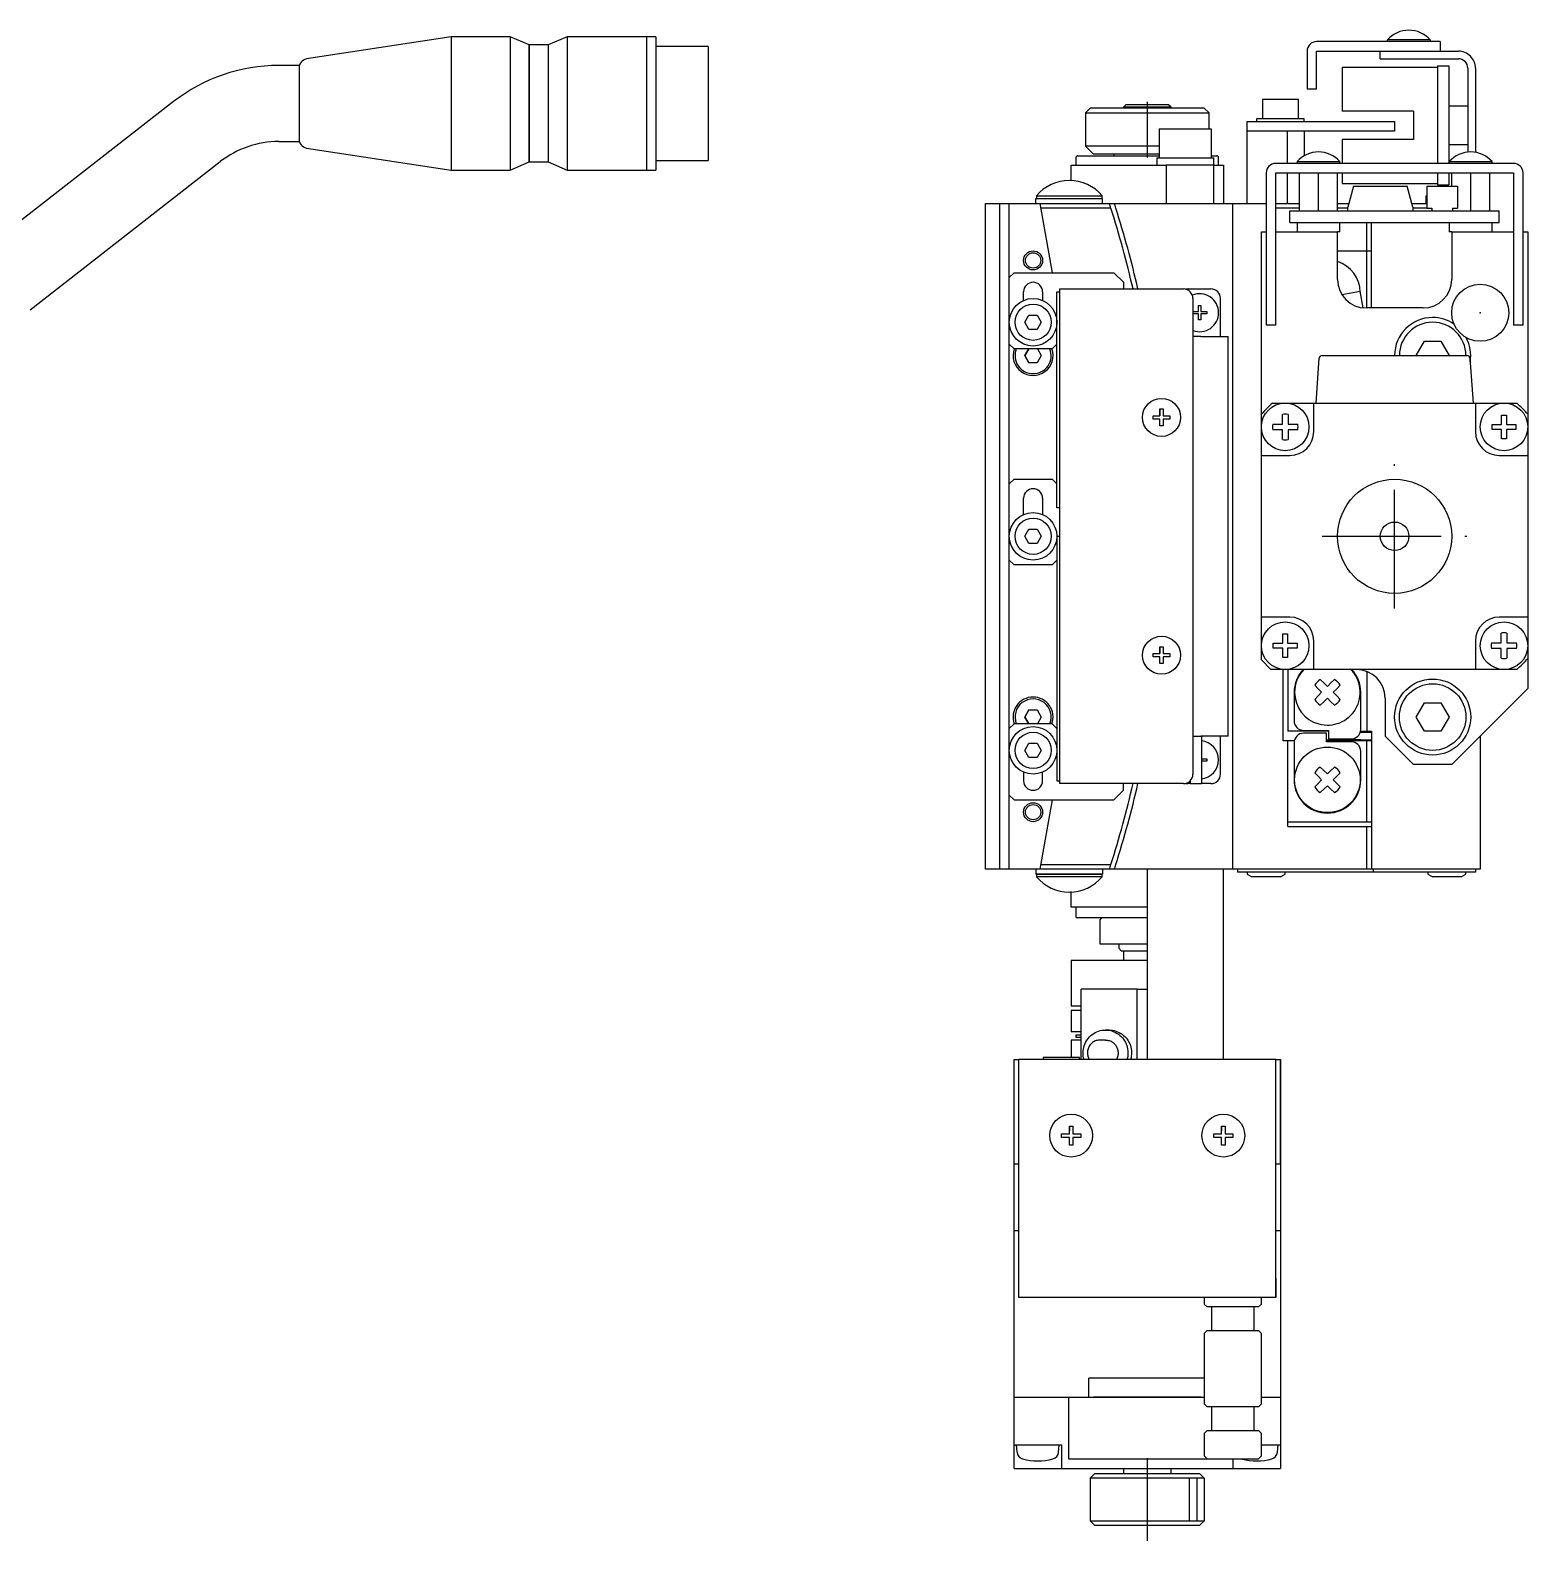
# Model space of a CAD drawing. Extents: x -4 to 428, y 25 to 494.
# Drawn here: x 270.5 to 427.9, y 224 to 382.7 of the extents above; entities that cross this region are included whole.
import ezdxf

# ---------------------------------------------------------------- set-up
doc = ezdxf.new("R2010")
doc.units = 0
doc.header["$LTSCALE"] = 10
doc.linetypes.add('CENTER', pattern=[2, 1.25, -0.25, 0.25, -0.25])
doc.layers.get('0').update_dxf_attribs({"linetype": 'CONTINUOUS'})
doc.layers.add('10', color=7, linetype='CONTINUOUS')

msp = doc.modelspace()

# ---------------------------------------------------------------- linework, layer by layer
at = {"color": 7, "linetype": 'CONTINUOUS'}
for p, q in [((314.78095, 382.04697), (299.546968, 379.731296)), ((314.78095, 382.04697), (314.78095, 375.046972)), ((320.97395, 382.04697), (314.78095, 382.04697)), ((320.97395, 382.04697), (320.97395, 375.046972)), ((322.97395, 381.196972), (320.97395, 382.04697)), ((322.97395, 381.196972), (322.97395, 375.046972)), ((322.97395, 375.046972), (322.97395, 381.196972)), ((324.97395, 381.196972), (322.97395, 381.196972)), ((326.97395, 382.04697), (324.97395, 381.196972)), ((324.97395, 381.196972), (324.97395, 375.046972)), ((326.97395, 382.04697), (326.97395, 375.046972)), ((335.28095, 382.04697), (326.97395, 382.04697)), ((335.28095, 382.04697), (335.28095, 375.046972)), ((335.28095, 382.04697), (335.28095, 375.046972)), ((336.280952, 382.04697), (335.28095, 382.04697)), ((336.280952, 382.04697), (336.280952, 375.046972)), ((418.73116, 381.548868), (405.73116, 381.548868)), ((415.43116, 381.733182), (413.18116, 381.733182)), ((413.18116, 381.548868), (413.18116, 381.733182)), ((414.417258, 382.572342), (414.419642, 382.567456)), ((417.68116, 381.733182), (415.43116, 381.733182)), ((416.44268, 382.567456), (416.445062, 382.572342)), ((416.44268, 382.567456), (416.445062, 382.572342)), ((417.68116, 381.733182), (417.68116, 381.548868)), ((418.73116, 381.548868), (418.73116, 380.548868)), ((341.780952, 381.04697), (336.280952, 381.04697)), ((341.780952, 381.04697), (341.780952, 375.046972)), ((404.73116, 380.548868), (404.73116, 376.548868)), ((405.73116, 376.548868), (405.73116, 380.548868)), ((405.73116, 380.548868), (420.63116, 380.548868)), ((412.43116, 379.748868), (412.43116, 380.548868)), ((412.43116, 379.748868), (420.63116, 379.748868)), ((298.78095, 379.046972), (296.643362, 379.046972)), ((298.78095, 379.046972), (298.78095, 371.046972)), ((408.43116, 378.848868), (408.43116, 374.248868)), ((408.43116, 378.848868), (418.43116, 378.848868)), ((418.43116, 378.998868), (418.43116, 368.748868)), ((418.43116, 378.998868), (419.63116, 378.998868)), ((419.63116, 378.998868), (419.63116, 368.748868)), ((421.63116, 378.748868), (421.63116, 369.928398)), ((422.43116, 378.748868), (422.43116, 369.901426)), ((405.73116, 376.548868), (404.73116, 376.548868)), ((285.574474, 375.241326), (265.59752, 359.663116)), ((314.78095, 375.046972), (314.78095, 368.046972)), ((320.97395, 375.046972), (320.97395, 368.046972)), ((322.97395, 375.046972), (322.97395, 368.896972)), ((322.97395, 368.896972), (322.97395, 375.046972)), ((324.97395, 375.046972), (324.97395, 368.896972)), ((326.97395, 375.046972), (326.97395, 368.046972)), ((335.28095, 375.046972), (335.28095, 368.046972)), ((335.28095, 375.046972), (335.28095, 368.046972)), ((336.280952, 375.046972), (336.280952, 368.046972)), ((341.780952, 375.046972), (341.780952, 369.046974)), ((385.68116, 374.898868), (385.43116, 374.648868)), ((385.73116, 374.948868), (385.68116, 374.898868)), ((385.73116, 374.948868), (390.13116, 374.948868)), ((390.18116, 374.898868), (390.13116, 374.948868)), ((390.43116, 374.648868), (390.18116, 374.898868)), ((401.93116, 375.448868), (400.03116, 375.448868)), ((400.03116, 375.448868), (400.03116, 373.448868)), ((403.83116, 375.448868), (401.93116, 375.448868)), ((403.83116, 373.448868), (403.83116, 375.448868)), ((421.63116, 374.748868), (419.63116, 374.748868)), ((381.93116, 374.548868), (381.43116, 374.048868)), ((381.43116, 374.048868), (394.43116, 374.048868)), ((381.43116, 374.048868), (381.43116, 370.548868)), ((393.93116, 374.548868), (381.93116, 374.548868)), ((390.43116, 374.648868), (385.43116, 374.648868)), ((385.43116, 374.648868), (385.43116, 374.548887)), ((390.43116, 374.548887), (390.43116, 374.648868)), ((394.43116, 374.048868), (393.93116, 374.548868)), ((394.43116, 372.348868), (394.43116, 374.048868)), ((401.93116, 373.448868), (399.43116, 373.448868)), ((399.43116, 373.448868), (399.43116, 373.148868)), ((404.43116, 373.448868), (401.93116, 373.448868)), ((404.43116, 373.148868), (404.43116, 373.448868)), ((415.93116, 374.248868), (408.43116, 374.248868)), ((415.93116, 374.248868), (415.93116, 371.248868)), ((394.68116, 372.348868), (389.18116, 372.348868)), ((389.18116, 372.348868), (389.18116, 369.348868)), ((394.68116, 369.348868), (394.68116, 372.348868)), ((398.43116, 364.548868), (398.43116, 373.148868)), ((398.43116, 373.148868), (413.93116, 373.148868)), ((413.93116, 372.148868), (398.43116, 372.148868)), ((402.66789, 368.748868), (402.66789, 372.148868)), ((404.43116, 372.148868), (404.43116, 369.546944)), ((413.93116, 373.148868), (413.93116, 372.148868)), ((296.643362, 371.046972), (298.78095, 371.046972)), ((299.546968, 370.362646), (314.78095, 368.046972)), ((387.663335, 370.548868), (381.43116, 370.548868)), ((381.43116, 370.548868), (382.23116, 369.748868)), ((387.93116, 370.548868), (387.663335, 370.548868)), ((389.18116, 370.548868), (387.93116, 370.548868)), ((408.43116, 371.248868), (408.43116, 368.748868)), ((415.93116, 371.248868), (408.43116, 371.248868)), ((419.63116, 370.748868), (421.63116, 370.748868)), ((270.517026, 353.354514), (290.49398, 368.932724)), ((320.97395, 368.046972), (322.97395, 368.896972)), ((322.97395, 368.896972), (324.97395, 368.896972)), ((324.97395, 368.896972), (326.97395, 368.046972)), ((336.280952, 369.046974), (341.780952, 369.046974)), ((379.93116, 366.944894), (379.93116, 368.548868)), ((379.93116, 368.548868), (389.93116, 368.548868)), ((380.43116, 369.348868), (380.43116, 368.548868)), ((380.63116, 369.548868), (389.18116, 369.548868)), ((382.23116, 369.748868), (387.93116, 369.748868)), ((384.43116, 369.748868), (384.43116, 369.548868)), ((387.93116, 369.748868), (389.18116, 369.748868)), ((388.93116, 369.348868), (394.93116, 369.348868)), ((388.93116, 369.348868), (388.93116, 368.548868)), ((389.93116, 368.548868), (389.93116, 364.548868)), ((394.93116, 368.548868), (389.93116, 368.548868)), ((394.68116, 369.548868), (395.23116, 369.548868)), ((394.93116, 368.548868), (394.93116, 369.348868)), ((394.93116, 364.548868), (394.93116, 368.548868)), ((394.93116, 368.548868), (395.93116, 368.548868)), ((395.43116, 368.548868), (395.43116, 369.348868)), ((395.93116, 368.548868), (395.93116, 364.548868)), ((426.43116, 368.748868), (401.43116, 368.748868)), ((403.68116, 368.933181), (408.18116, 368.933181)), ((403.68116, 368.933181), (403.68116, 368.748868)), ((404.919642, 369.767454), (404.917258, 369.772341)), ((406.945063, 369.772341), (406.942679, 369.767454)), ((408.18116, 368.748868), (408.18116, 368.933181)), ((419.68116, 368.933181), (424.18116, 368.933181)), ((419.68116, 368.933181), (419.68116, 368.748868)), ((424.18116, 368.748868), (424.18116, 368.933181)), ((314.78095, 368.046972), (320.97395, 368.046972)), ((326.97395, 368.046972), (335.28095, 368.046972)), ((335.28095, 368.046972), (336.280952, 368.046972)), ((400.43116, 367.748868), (400.43116, 351.748868)), ((401.43116, 367.748868), (426.43116, 367.748868)), ((401.43116, 351.748868), (401.43116, 367.748868)), ((402.66789, 364.548868), (402.66789, 367.748868)), ((403.93116, 363.748868), (403.93116, 367.748868)), ((405.93116, 363.748868), (405.93116, 367.748868)), ((407.93116, 363.748868), (407.93116, 367.748868)), ((408.43116, 367.748868), (408.43116, 366.648868)), ((418.43116, 367.748868), (418.43116, 366.498868)), ((419.63116, 367.748868), (419.63116, 366.498868)), ((419.93116, 366.348868), (419.93116, 367.748868)), ((421.93116, 363.748868), (421.93116, 367.748868)), ((423.93116, 363.748868), (423.93116, 367.748868)), ((426.43116, 367.748868), (426.43116, 351.748868)), ((427.43116, 351.748868), (427.43116, 367.748868)), ((376.291703, 365.348867), (383.191703, 365.348867)), ((376.291703, 365.348867), (376.291703, 365.048867)), ((383.191703, 365.048867), (383.191703, 365.348867)), ((408.43116, 366.648868), (418.43116, 366.648868)), ((409.620648, 366.348868), (409.03116, 364.148868)), ((409.620648, 366.348868), (415.241672, 366.348868)), ((415.83116, 364.148868), (415.241672, 366.348868)), ((417.23116, 365.348868), (417.23116, 364.548868)), ((417.23116, 365.348868), (417.33116, 365.348868)), ((417.33116, 366.348868), (417.33116, 364.048868)), ((417.33116, 366.348868), (420.53116, 366.348868)), ((418.43116, 366.498868), (419.63116, 366.498868)), ((420.53116, 366.348868), (420.53116, 364.048868)), ((370.93116, 294.548868), (370.93116, 364.548868)), ((370.93116, 364.548868), (396.93116, 364.548868)), ((372.43116, 294.548868), (372.43116, 364.548868)), ((373.43116, 294.548868), (373.43116, 364.548868)), ((376.23316, 365.048867), (376.241703, 365.048867)), ((376.23316, 365.048867), (376.241703, 365.048867)), ((376.23316, 364.548867), (376.23316, 365.048867)), ((376.241703, 365.048867), (383.241703, 365.048867)), ((376.241703, 365.048867), (376.291703, 365.048867)), ((377.955077, 357.248868), (376.66789, 364.548868)), ((384.109913, 364.048868), (376.756054, 364.048868)), ((383.191703, 365.048867), (383.241703, 365.048867)), ((383.241703, 364.548867), (383.241703, 365.048867)), ((396.93116, 294.548868), (396.93116, 364.548868)), ((396.93116, 364.548868), (400.43116, 364.548868)), ((401.43116, 364.548868), (402.66789, 364.548868)), ((403.93116, 364.048868), (401.43116, 364.048868)), ((402.756054, 364.548868), (402.66789, 364.548868)), ((402.756054, 364.548868), (403.93116, 364.548868)), ((402.93116, 363.748868), (424.93116, 363.748868)), ((402.93116, 362.548868), (402.93116, 363.748868)), ((407.93116, 364.548868), (409.13834, 364.548868)), ((409.03116, 364.048868), (407.93116, 364.048868)), ((409.03116, 363.748868), (409.03116, 364.148868)), ((415.723981, 364.548868), (417.33116, 364.548868)), ((415.83116, 364.148868), (415.83116, 363.748868)), ((417.33116, 364.048868), (415.83116, 364.048868)), ((417.33116, 364.048868), (417.83116, 364.048868)), ((417.83116, 364.048868), (417.83116, 363.748868)), ((420.03116, 364.048868), (420.53116, 364.048868)), ((420.03116, 364.048868), (420.03116, 363.748868)), ((424.93116, 362.548868), (424.93116, 363.748868)), ((402.93116, 362.548868), (424.93116, 362.548868)), ((403.68116, 362.548868), (403.68116, 361.548868)), ((408.18116, 361.548868), (408.18116, 362.548868)), ((411.001914, 353.548868), (411.001914, 362.548868)), ((411.518129, 353.548868), (411.518129, 362.548868)), ((419.68116, 362.548868), (419.68116, 361.548868)), ((424.18116, 361.548868), (424.18116, 362.548868)), ((399.93116, 316.548868), (399.93116, 361.548868)), ((399.93116, 361.548868), (400.43116, 361.548868)), ((401.43116, 361.548868), (407.93116, 361.548868)), ((407.93116, 356.548868), (407.93116, 361.548868)), ((408.18116, 361.548868), (407.93116, 361.548868)), ((419.93116, 361.548868), (419.68116, 361.548868)), ((419.93116, 361.548868), (419.93116, 356.548868)), ((419.93116, 361.548868), (426.43116, 361.548868)), ((427.43116, 361.548868), (427.93116, 361.548868)), ((427.93116, 361.548868), (427.93116, 313.548868)), ((407.93116, 359.548868), (411.518129, 359.548868)), ((373.93116, 357.248868), (373.43116, 356.748868)), ((373.93116, 357.248868), (384.43116, 357.248868)), ((385.43116, 356.248868), (384.43116, 357.248868)), ((385.43116, 356.248868), (385.43116, 355.548868)), ((374.93116, 354.340155), (374.93116, 355.248868)), ((376.93116, 355.248868), (376.93116, 354.340155)), ((378.43116, 355.248868), (378.73116, 355.248868)), ((378.43116, 332.548868), (378.43116, 355.248868)), ((378.73116, 303.548868), (378.73116, 355.548868)), ((378.73116, 355.548868), (379.73116, 355.548868)), ((379.73116, 355.548868), (391.73116, 355.548868)), ((392.23116, 355.548868), (394.63116, 355.548868)), ((392.73116, 354.548868), (392.73116, 304.548868)), ((395.63116, 350.548868), (395.63116, 354.548868)), ((408.38773, 354.957968), (410.295323, 355.328767)), ((410.638519, 353.563175), (410.295323, 355.328767)), ((375.065135, 352.048868), (375.498148, 352.798868)), ((375.498148, 352.798868), (376.364173, 352.798868)), ((376.364173, 352.798868), (376.797186, 352.048868)), ((392.73116, 353.173868), (393.30616, 353.173868)), ((393.30616, 352.923868), (392.73116, 352.923868)), ((393.30616, 353.798868), (393.55616, 353.798868)), ((393.30616, 353.173868), (393.30616, 353.798868)), ((393.30616, 352.298868), (393.30616, 352.923868)), ((393.55616, 353.798868), (393.55616, 353.173868)), ((393.55616, 353.173868), (394.18116, 353.173868)), ((393.55616, 352.923868), (393.55616, 352.298868)), ((394.18116, 352.923868), (393.55616, 352.923868)), ((394.18116, 353.173868), (394.18116, 352.923868)), ((416.93116, 353.548868), (410.93116, 353.548868)), ((375.498148, 351.298868), (375.065135, 352.048868)), ((376.364173, 351.298868), (375.498148, 351.298868)), ((376.797186, 352.048868), (376.364173, 351.298868)), ((393.55616, 352.298868), (393.30616, 352.298868)), ((401.43116, 351.748868), (400.43116, 351.748868)), ((427.43116, 351.748868), (426.43116, 351.748868)), ((373.43116, 349.748868), (373.93116, 349.248868)), ((377.93116, 349.248868), (378.43116, 349.748868)), ((393.555813, 350.548868), (392.73116, 350.548868)), ((393.555813, 350.548868), (394.462121, 350.548868)), ((394.462121, 350.548868), (396.337468, 350.548868)), ((396.337468, 350.548868), (396.43116, 350.548868)), ((396.43116, 308.548868), (396.43116, 350.548868)), ((416.199109, 348.548868), (417.065135, 350.048868)), ((417.065135, 350.048868), (418.797186, 350.048868)), ((418.797186, 350.048868), (419.663211, 348.548868)), ((377.93116, 349.248868), (373.93116, 349.248868)), ((375.065135, 348.548868), (375.46928, 349.248868)), ((375.46928, 349.248868), (375.065135, 348.548868)), ((375.498148, 347.798868), (375.065135, 348.548868)), ((375.065135, 348.548868), (375.498148, 347.798868)), ((376.364173, 347.798868), (375.498148, 347.798868)), ((376.797186, 348.548868), (376.364173, 347.798868)), ((376.39304, 349.248868), (376.797186, 348.548868)), ((405.68116, 343.548868), (406.01128, 348.269795)), ((406.310549, 348.548868), (421.551772, 348.548868)), ((421.851041, 348.269795), (422.18116, 343.548868)), ((401.085928, 343.548868), (426.776393, 343.548868)), ((405.43116, 340.548868), (405.43116, 343.548868)), ((422.43116, 343.548868), (422.43116, 340.548868)), ((388.544799, 342.228868), (389.25116, 342.228868)), ((388.544799, 341.868868), (388.544799, 342.228868)), ((389.25116, 341.868868), (388.544799, 341.868868)), ((389.25116, 342.935229), (389.61116, 342.935229)), ((389.25116, 342.228868), (389.25116, 342.935229)), ((389.25116, 342.935229), (389.25116, 342.228868)), ((389.25116, 341.162506), (389.25116, 341.868868)), ((389.25116, 341.162506), (389.25116, 341.868868)), ((389.61116, 342.935229), (389.61116, 342.228868)), ((389.61116, 342.228868), (390.317522, 342.228868)), ((389.61116, 341.868868), (389.61116, 341.162506)), ((390.317522, 341.868868), (389.61116, 341.868868)), ((390.317522, 342.228868), (390.317522, 341.868868)), ((402.13116, 341.348868), (402.13116, 342.365112)), ((402.73116, 342.365112), (402.73116, 341.348868)), ((425.17116, 342.297101), (425.69116, 342.297101)), ((425.17116, 341.308868), (425.17116, 342.297101)), ((425.69116, 342.297101), (425.69116, 341.308868)), ((389.61116, 341.162506), (389.25116, 341.162506)), ((401.114916, 341.348868), (402.13116, 341.348868)), ((402.13116, 340.748868), (401.114916, 340.748868)), ((402.13116, 339.732623), (402.13116, 340.748868)), ((402.73116, 341.348868), (403.747405, 341.348868)), ((402.73116, 340.748868), (402.73116, 339.732623)), ((403.747405, 340.748868), (402.73116, 340.748868)), ((424.182927, 340.788868), (424.182927, 341.308868)), ((424.182927, 341.308868), (425.17116, 341.308868)), ((425.17116, 340.788868), (424.182927, 340.788868)), ((425.17116, 339.800634), (425.17116, 340.788868)), ((425.69116, 341.308868), (426.679394, 341.308868)), ((425.69116, 340.788868), (425.69116, 339.800634)), ((426.679394, 340.788868), (425.69116, 340.788868)), ((426.679394, 341.308868), (426.679394, 340.788868)), ((425.69116, 339.800634), (425.17116, 339.800634)), ((399.93116, 338.048868), (402.93116, 338.048868)), ((424.93116, 338.048868), (427.93116, 338.048868)), ((373.93116, 335.548868), (373.43116, 335.048868)), ((373.93116, 335.548868), (377.93116, 335.548868)), ((378.43116, 335.048868), (377.93116, 335.548868)), ((374.93116, 331.840155), (374.93116, 333.548868)), ((376.93116, 333.548868), (376.93116, 331.840155)), ((378.73116, 332.548868), (378.43116, 332.548868)), ((375.065135, 329.548868), (375.498148, 330.298868)), ((375.498148, 330.298868), (376.364173, 330.298868)), ((376.364173, 330.298868), (376.797186, 329.548868)), ((375.498148, 328.798868), (375.065135, 329.548868)), ((376.364173, 328.798868), (375.498148, 328.798868)), ((376.797186, 329.548868), (376.364173, 328.798868)), ((378.43116, 329.548868), (378.73116, 329.548868)), ((378.43116, 329.548868), (378.43116, 303.848868)), ((373.43116, 327.048868), (373.93116, 326.548868)), ((377.93116, 326.548868), (373.93116, 326.548868)), ((377.93116, 326.548868), (378.43116, 327.048868)), ((402.93116, 321.048868), (399.93116, 321.048868)), ((427.93116, 321.048868), (424.93116, 321.048868)), ((402.17116, 319.297101), (402.69116, 319.297101)), ((402.17116, 318.308868), (402.17116, 319.297101)), ((402.69116, 319.297101), (402.69116, 318.308868)), ((425.13116, 318.348868), (425.13116, 319.365112)), ((425.73116, 319.365112), (425.73116, 318.348868)), ((389.25116, 317.935229), (389.61116, 317.935229)), ((389.25116, 317.228868), (389.25116, 317.935229)), ((389.25116, 317.935229), (389.25116, 317.228868)), ((389.61116, 317.935229), (389.61116, 317.228868)), ((401.182927, 317.788868), (401.182927, 318.308868)), ((401.182927, 318.308868), (402.17116, 318.308868)), ((402.17116, 317.788868), (401.182927, 317.788868)), ((402.17116, 316.800634), (402.17116, 317.788868)), ((402.69116, 318.308868), (403.679394, 318.308868)), ((402.69116, 317.788868), (402.69116, 316.800634)), ((403.679394, 317.788868), (402.69116, 317.788868)), ((403.679394, 318.308868), (403.679394, 317.788868)), ((405.43116, 315.548868), (405.43116, 318.548868)), ((422.43116, 318.548868), (422.43116, 315.548868)), ((424.114916, 318.348868), (425.13116, 318.348868)), ((425.13116, 317.748868), (424.114916, 317.748868)), ((425.13116, 316.732623), (425.13116, 317.748868)), ((425.73116, 318.348868), (426.747405, 318.348868)), ((426.747405, 317.748868), (425.73116, 317.748868)), ((425.73116, 317.748868), (425.73116, 316.732623)), ((388.544799, 317.228868), (389.25116, 317.228868)), ((388.544799, 316.868868), (388.544799, 317.228868)), ((389.25116, 316.868868), (388.544799, 316.868868)), ((389.25116, 316.162506), (389.25116, 316.868868)), ((389.25116, 316.162506), (389.25116, 316.868868)), ((389.61116, 316.162506), (389.25116, 316.162506)), ((389.61116, 317.228868), (390.317522, 317.228868)), ((389.61116, 316.868868), (389.61116, 316.162506)), ((390.317522, 316.868868), (389.61116, 316.868868)), ((390.317522, 317.228868), (390.317522, 316.868868)), ((399.93116, 316.548868), (400.93116, 315.548868)), ((402.69116, 316.800634), (402.17116, 316.800634)), ((426.776393, 315.548868), (400.93116, 315.548868)), ((402.206452, 308.048868), (402.206452, 315.548868)), ((402.724939, 315.548868), (402.724939, 309.048868)), ((406.491492, 314.132139), (406.119321, 314.484838)), ((407.243904, 314.132139), (407.616075, 314.484838)), ((411.001914, 315.351275), (411.001914, 309.048868)), ((411.001914, 315.351275), (411.001914, 309.548868)), ((403.367698, 313.148868), (403.367698, 310.148868)), ((405.884426, 313.525074), (405.531728, 313.897245)), ((406.251944, 313.148868), (405.884426, 313.525074)), ((406.251944, 313.148868), (405.884426, 312.772662)), ((406.867698, 313.764621), (406.491492, 314.132139)), ((406.867698, 313.764621), (407.243904, 314.132139)), ((407.483452, 313.148868), (407.85097, 313.525074)), ((407.483452, 313.148868), (407.85097, 312.772662)), ((407.85097, 313.525074), (408.203669, 313.897245)), ((410.367698, 309.248868), (410.367698, 313.148868)), ((419.93116, 305.548868), (427.93116, 313.548868)), ((375.065135, 310.548868), (375.498148, 311.298868)), ((375.498148, 311.298868), (375.065135, 310.548868)), ((375.498148, 311.298868), (376.364173, 311.298868)), ((376.364173, 311.298868), (376.797186, 310.548868)), ((405.884426, 312.772662), (405.531728, 312.400491)), ((406.491492, 312.165596), (406.119321, 311.812897)), ((406.867698, 312.533114), (406.491492, 312.165596)), ((406.867698, 312.533114), (407.243904, 312.165596)), ((407.243904, 312.165596), (407.616075, 311.812897)), ((407.85097, 312.772662), (408.203669, 312.400491)), ((412.93116, 312.548868), (412.93116, 308.548868)), ((416.199109, 310.548868), (417.065135, 312.048868)), ((417.065135, 312.048868), (418.797186, 312.048868)), ((418.797186, 312.048868), (419.663211, 310.548868)), ((373.43116, 309.348868), (373.93116, 309.848868)), ((377.93116, 309.848868), (373.93116, 309.848868)), ((375.46928, 309.848868), (375.065135, 310.548868)), ((375.065135, 310.548868), (375.46928, 309.848868)), ((376.797186, 310.548868), (376.39304, 309.848868)), ((377.93116, 309.848868), (378.43116, 309.348868)), ((417.065135, 309.048868), (416.199109, 310.548868)), ((419.663211, 310.548868), (418.797186, 309.048868)), ((392.73116, 308.548868), (393.555813, 308.548868)), ((394.462121, 308.548868), (393.555813, 308.548868)), ((393.63116, 308.548868), (393.63116, 303.548868)), ((396.337468, 308.548868), (394.462121, 308.548868)), ((395.63116, 304.548868), (395.63116, 308.548868)), ((396.43116, 308.548868), (396.337468, 308.548868)), ((406.967698, 309.048868), (402.724939, 309.048868)), ((404.367698, 309.148868), (406.967698, 309.148868)), ((406.767698, 308.848868), (404.367698, 308.848868)), ((406.767698, 307.948868), (406.767698, 308.848868)), ((406.767698, 308.148868), (407.770981, 308.148868)), ((406.767698, 308.148868), (411.518129, 308.148868)), ((406.93116, 308.148868), (407.770981, 308.148868)), ((406.93116, 308.148868), (407.770981, 308.148868)), ((406.967698, 309.148868), (406.967698, 308.248868)), ((406.967698, 308.248868), (409.367698, 308.248868)), ((407.808014, 308.148868), (407.146932, 308.148868)), ((407.159086, 308.148868), (407.146932, 308.148868)), ((407.159086, 308.148868), (407.146932, 308.148868)), ((407.770981, 308.148868), (407.146932, 308.148868)), ((407.159086, 308.148868), (407.419558, 308.148868)), ((407.419558, 308.148868), (407.159086, 308.148868)), ((407.770981, 308.148868), (407.419558, 308.148868)), ((407.770981, 308.148868), (407.419558, 308.148868)), ((407.770269, 308.148868), (407.762483, 308.148868)), ((407.770981, 308.148868), (407.762483, 308.148868)), ((407.770269, 308.148868), (407.762483, 308.148868)), ((407.770981, 308.148868), (407.762483, 308.148868)), ((407.770981, 308.148868), (407.770269, 308.148868)), ((407.770269, 308.148868), (407.770981, 308.148868)), ((410.368514, 308.148868), (407.808014, 308.148868)), ((410.321637, 308.948868), (411.518129, 308.948868)), ((410.347494, 309.048868), (411.518129, 309.048868)), ((411.518129, 309.048868), (411.518129, 294.548868)), ((412.93116, 308.548868), (415.93116, 305.548868)), ((418.797186, 309.048868), (417.065135, 309.048868)), ((422.93116, 308.548868), (422.93116, 294.548868)), ((375.065135, 307.048868), (375.498148, 307.798868)), ((375.498148, 306.298868), (375.065135, 307.048868)), ((375.498148, 307.798868), (376.364173, 307.798868)), ((376.364173, 307.798868), (376.797186, 307.048868)), ((376.797186, 307.048868), (376.364173, 306.298868)), ((403.37862, 308.048868), (402.206452, 308.048868)), ((402.724939, 299.048868), (402.724939, 308.048868)), ((403.367698, 307.848868), (403.367698, 303.948868)), ((403.387902, 308.048868), (403.37862, 308.048868)), ((411.518129, 308.048868), (406.767698, 308.048868)), ((409.367698, 307.948868), (406.767698, 307.948868)), ((410.367698, 303.948868), (410.367698, 306.948868)), ((411.001914, 299.548868), (411.001914, 308.048868)), ((376.364173, 306.298868), (375.498148, 306.298868)), ((393.63116, 306.173868), (394.18116, 306.173868)), ((394.18116, 305.923868), (393.63116, 305.923868)), ((394.18116, 306.173868), (394.18116, 305.923868)), ((406.491492, 304.93214), (406.119321, 305.284838)), ((406.867698, 304.564622), (406.491492, 304.93214)), ((406.867698, 304.564622), (407.243904, 304.93214)), ((407.243904, 304.93214), (407.616075, 305.284838)), ((419.93116, 305.548868), (415.93116, 305.548868)), ((374.93116, 304.75758), (374.93116, 303.848868)), ((376.93116, 303.848868), (376.93116, 304.75758)), ((378.43116, 303.848868), (378.73116, 303.848868)), ((379.73116, 303.548868), (378.73116, 303.548868)), ((391.73116, 303.548868), (379.73116, 303.548868)), ((385.43116, 302.848868), (385.43116, 303.548868)), ((392.43116, 303.548868), (392.23116, 303.548868)), ((392.43116, 303.834725), (392.43116, 303.548868)), ((392.43116, 303.548868), (392.43116, 303.834725)), ((392.43116, 303.548868), (393.63116, 303.548868)), ((394.63116, 303.548868), (393.63116, 303.548868)), ((405.884426, 304.325074), (405.531728, 304.697245)), ((405.884426, 303.572662), (405.531728, 303.200491)), ((406.251944, 303.948868), (405.884426, 304.325074)), ((406.251944, 303.948868), (405.884426, 303.572662)), ((406.867698, 303.333114), (406.491492, 302.965596)), ((406.867698, 303.333114), (407.243904, 302.965596)), ((407.483452, 303.948868), (407.85097, 304.325074)), ((407.483452, 303.948868), (407.85097, 303.572662)), ((407.85097, 304.325074), (408.203669, 304.697245)), ((407.85097, 303.572662), (408.203669, 303.200491)), ((373.93116, 301.848868), (373.43116, 302.348868)), ((373.93116, 301.848868), (384.43116, 301.848868)), ((376.66789, 294.548868), (377.955077, 301.848868)), ((385.43116, 302.848868), (384.43116, 301.848868)), ((406.491492, 302.965596), (406.119321, 302.612897)), ((407.243904, 302.965596), (407.616075, 302.612897)), ((402.724939, 299.548868), (411.518129, 299.548868)), ((402.724939, 299.048868), (411.518129, 299.048868)), ((411.001914, 294.548868), (411.001914, 299.048868)), ((396.93116, 294.548868), (370.93116, 294.548868)), ((376.23316, 294.548868), (376.23316, 294.048868)), ((376.23316, 294.048868), (376.241703, 294.048868)), ((376.23316, 294.048868), (376.241703, 294.048868)), ((376.241703, 294.048868), (383.241703, 294.048868)), ((376.241703, 294.048868), (376.291703, 294.048868)), ((383.191703, 294.048868), (376.291703, 294.048868)), ((376.291703, 294.048868), (376.291703, 293.748868)), ((376.756054, 295.048868), (384.109913, 295.048868)), ((383.191703, 294.048868), (383.241703, 294.048868)), ((383.191703, 293.748868), (383.191703, 294.048868)), ((383.241703, 294.548868), (383.241703, 294.048868)), ((387.93116, 294.548868), (387.93116, 274.548868)), ((395.93116, 274.548868), (395.93116, 294.548868)), ((422.93116, 294.548868), (396.93116, 294.548868)), ((397.43116, 294.548868), (397.43116, 294.248868)), ((422.43116, 294.248868), (397.43116, 294.248868)), ((398.43116, 294.248868), (398.43116, 294.037543)), ((398.43116, 294.037543), (398.93116, 293.748868)), ((401.93116, 293.748868), (402.43116, 294.037543)), ((402.43116, 294.037543), (402.43116, 294.248868)), ((411.67553, 294.548868), (411.67553, 294.248868)), ((417.43116, 294.248868), (417.43116, 294.037543)), ((417.43116, 294.037543), (417.93116, 293.748868)), ((420.93116, 293.748868), (421.43116, 294.037543)), ((421.43116, 294.037543), (421.43116, 294.248868)), ((422.43116, 294.548868), (422.43116, 294.248868)), ((383.191703, 293.748868), (376.291703, 293.748868)), ((379.93116, 290.548868), (379.93116, 292.195742)), ((401.93116, 293.748868), (398.93116, 293.748868)), ((420.93116, 293.748868), (417.93116, 293.748868)), ((387.93116, 290.548868), (379.93116, 290.548868)), ((380.43116, 290.548868), (380.43116, 289.598868)), ((387.93116, 289.448868), (380.58116, 289.448868)), ((383.13116, 289.448868), (382.93116, 289.248868)), ((382.93116, 289.248868), (382.93116, 288.948868)), ((382.93116, 288.948868), (382.93116, 286.698868)), ((382.93116, 286.698868), (387.93116, 286.698868)), ((384.93116, 286.698848), (384.93116, 286.248868)), ((384.93116, 286.248868), (385.23116, 285.948868)), ((387.93116, 285.948868), (385.23116, 285.948868)), ((385.43116, 285.948868), (385.43116, 284.948868)), ((387.93116, 284.948868), (379.93116, 284.948868)), ((379.93116, 284.948868), (379.93116, 280.198868)), ((386.869053, 281.948869), (380.97929, 281.948869)), ((380.97929, 274.548868), (380.97929, 281.948869)), ((386.869053, 274.548868), (386.869053, 281.948869)), ((386.869053, 281.948869), (387.93116, 281.948869)), ((379.93116, 280.198868), (380.97929, 280.198868)), ((380.97929, 279.698868), (379.93116, 279.698868)), ((379.93116, 279.698868), (379.93116, 277.448868)), ((380.97929, 277.448868), (379.93116, 277.448868)), ((380.97929, 276.598868), (379.93116, 276.598868)), ((379.93116, 276.598868), (379.93116, 274.748869)), ((380.43116, 277.148868), (380.97929, 277.148868)), ((380.43116, 277.148868), (380.43116, 276.898868)), ((380.43116, 276.898868), (380.97929, 276.898868)), ((381.365981, 276.167309), (381.443426, 276.338446)), ((381.443426, 276.338446), (381.533814, 276.502865)), ((381.533814, 276.502865), (381.636586, 276.659553)), ((381.636586, 276.659553), (381.751109, 276.807544)), ((381.751109, 276.807544), (381.876677, 276.945925)), ((381.876677, 276.945925), (382.012515, 277.073843)), ((382.012515, 277.073843), (382.157787, 277.190509)), ((382.191195, 276.341042), (382.10948, 276.275417)), ((382.157787, 277.190509), (382.311596, 277.295205)), ((382.277713, 276.399933), (382.191195, 276.341042)), ((382.3685, 276.451727), (382.277713, 276.399933)), ((382.311596, 277.295205), (382.472995, 277.387284)), ((382.462996, 276.496106), (382.3685, 276.451727)), ((382.560618, 276.532795), (382.462996, 276.496106)), ((382.472995, 277.387284), (382.640987, 277.466179)), ((382.660765, 276.561568), (382.560618, 276.532795)), ((382.640987, 277.466179), (382.814539, 277.531404)), ((382.76282, 276.582248), (382.660765, 276.561568)), ((382.866153, 276.594707), (382.76282, 276.582248)), ((382.814539, 277.531404), (382.992578, 277.582556)), ((382.970126, 276.598869), (382.866153, 276.594707)), ((383.542553, 276.598869), (382.970126, 276.598869)), ((382.992578, 277.582556), (383.174009, 277.619321)), ((383.174009, 277.619321), (383.357711, 277.64147)), ((383.357711, 277.64147), (383.542553, 277.648869)), ((383.924171, 277.648869), (383.542553, 277.648869)), ((383.542553, 277.648869), (383.725615, 277.641612)), ((383.542553, 276.598869), (383.642601, 276.595016)), ((383.642601, 276.595016), (383.742078, 276.583479)), ((383.725615, 277.641612), (383.907571, 277.619887)), ((383.742078, 276.583479), (383.840415, 276.564325)), ((383.840415, 276.564325), (383.937053, 276.537662)), ((383.907571, 277.619887), (384.087318, 277.583824)), ((383.924171, 277.648869), (384.107233, 277.641612)), ((383.937053, 276.537662), (384.031439, 276.503644)), ((384.031439, 276.503644), (384.123034, 276.462463)), ((384.087318, 277.583824), (384.263772, 277.533642)), ((384.107233, 277.641612), (384.289189, 277.619887)), ((384.123034, 276.462463), (384.211316, 276.414355)), ((384.211316, 276.414355), (384.295781, 276.359594)), ((384.263772, 277.533642), (384.435864, 277.469644)), ((384.289189, 277.619887), (384.468936, 277.583824)), ((384.295781, 276.359594), (384.375947, 276.298494)), ((384.375947, 276.298494), (384.451355, 276.231402)), ((384.435864, 277.469644), (384.602555, 277.392217)), ((384.468936, 277.583824), (384.64539, 277.533642)), ((384.602555, 277.392217), (384.762836, 277.301829)), ((384.64539, 277.533642), (384.817482, 277.469644)), ((384.762836, 277.301829), (384.915738, 277.199027)), ((384.817482, 277.469644), (384.984173, 277.392217)), ((384.915738, 277.199027), (385.060336, 277.084433)), ((384.984173, 277.392217), (385.144454, 277.301829)), ((385.060336, 277.084433), (385.195756, 276.958738)), ((385.144454, 277.301829), (385.297356, 277.199027)), ((385.195756, 276.958738), (385.32118, 276.822705)), ((385.297356, 277.199027), (385.441954, 277.084433)), ((385.32118, 276.822705), (385.435848, 276.677154)), ((385.435848, 276.677154), (385.539067, 276.522966)), ((385.441954, 277.084433), (385.577374, 276.958738)), ((385.539067, 276.522966), (385.630213, 276.361074)), ((385.577374, 276.958738), (385.702798, 276.822705)), ((385.630213, 276.361074), (385.708736, 276.192457)), ((385.702798, 276.822705), (385.817466, 276.677154)), ((385.817466, 276.677154), (385.920685, 276.522966)), ((385.920685, 276.522966), (386.011831, 276.361074)), ((386.011831, 276.361074), (386.090354, 276.192457)), ((380.80684, 274.748869), (377.00684, 274.748869)), ((377.00684, 274.748869), (377.00684, 274.548868)), ((380.80684, 274.548868), (380.80684, 274.748869)), ((381.186648, 275.248869), (381.193911, 275.43717)), ((381.193094, 275.071449), (381.186648, 275.248869)), ((381.212398, 274.895), (381.193094, 275.071449)), ((381.193911, 275.43717), (381.215653, 275.624311)), ((381.244452, 274.720488), (381.212398, 274.895)), ((381.215653, 275.624311), (381.251742, 275.809137)), ((381.289083, 274.548868), (381.244452, 274.720488)), ((381.251742, 275.809137), (381.301954, 275.990509)), ((381.301954, 275.990509), (381.365981, 276.167309)), ((381.649015, 275.354788), (381.64493, 275.248869)), ((381.64493, 275.248869), (381.648005, 275.156951)), ((381.648005, 275.156951), (381.657217, 275.06546)), ((381.661245, 275.460055), (381.649015, 275.354788)), ((381.657217, 275.06546), (381.672522, 274.97482)), ((381.681545, 275.56402), (381.661245, 275.460055)), ((381.672522, 274.97482), (381.693849, 274.885453)), ((381.709789, 275.666042), (381.681545, 275.56402)), ((381.693849, 274.885453), (381.7211, 274.797772)), ((381.745804, 275.765491), (381.709789, 275.666042)), ((381.7211, 274.797772), (381.754148, 274.712184)), ((381.789367, 275.861756), (381.745804, 275.765491)), ((381.754148, 274.712184), (381.79284, 274.629088)), ((381.84021, 275.954242), (381.789367, 275.861756)), ((381.89802, 276.042379), (381.84021, 275.954242)), ((381.962439, 276.125623), (381.89802, 276.042379)), ((382.033071, 276.203463), (381.962439, 276.125623)), ((382.10948, 276.275417), (382.033071, 276.203463)), ((384.451355, 276.231402), (384.521577, 276.158703)), ((384.521577, 276.158703), (384.58621, 276.08081)), ((384.58621, 276.08081), (384.644886, 275.998168)), ((384.644886, 275.998168), (384.69727, 275.91125)), ((384.69727, 275.91125), (384.743063, 275.820551)), ((384.766224, 274.730647), (384.724327, 274.638014)), ((384.743063, 275.820551), (384.782004, 275.726589)), ((384.801137, 274.826238), (384.766224, 274.730647)), ((384.782004, 275.726589), (384.813871, 275.6299)), ((384.828866, 274.924241), (384.801137, 274.826238)), ((384.813871, 275.6299), (384.83848, 275.531036)), ((384.849253, 275.024097), (384.828866, 274.924241)), ((384.83848, 275.531036), (384.855693, 275.430562)), ((384.862181, 275.125236), (384.849253, 275.024097)), ((384.855693, 275.430562), (384.865411, 275.32905)), ((384.867577, 275.227081), (384.862181, 275.125236)), ((384.865411, 275.32905), (384.867577, 275.227081)), ((385.708736, 276.192457), (385.774159, 276.018134)), ((385.774159, 276.018134), (385.826089, 275.839159)), ((385.842603, 274.729364), (385.796024, 274.548868)), ((385.826089, 275.839159), (385.864209, 275.656614)), ((385.875275, 274.913002), (385.842603, 274.729364)), ((385.864209, 275.656614), (385.888291, 275.471604)), ((385.893841, 275.09867), (385.875275, 274.913002)), ((385.888291, 275.471604), (385.898188, 275.285247)), ((385.898188, 275.285247), (385.893841, 275.09867)), ((386.090354, 276.192457), (386.155777, 276.018134)), ((386.155777, 276.018134), (386.207707, 275.839159)), ((386.224221, 274.729364), (386.177642, 274.548868)), ((386.207707, 275.839159), (386.245827, 275.656614)), ((386.256893, 274.913002), (386.224221, 274.729364)), ((386.245827, 275.656614), (386.269909, 275.471604)), ((386.275459, 275.09867), (386.256893, 274.913002)), ((386.269909, 275.471604), (386.279806, 275.285247)), ((386.279806, 275.285247), (386.275459, 275.09867)), ((373.93116, 231.548868), (373.93116, 274.548868)), ((373.93116, 274.548868), (374.43116, 274.548868)), ((374.43116, 249.548868), (374.43116, 274.548868)), ((375.43116, 274.548868), (374.43116, 274.548868)), ((400.43116, 274.548868), (375.43116, 274.548868)), ((381.79284, 274.629088), (381.836996, 274.548868)), ((384.724327, 274.638014), (384.675684, 274.548868)), ((401.43116, 274.548868), (400.43116, 274.548868)), ((401.43116, 249.548868), (401.43116, 274.548868)), ((401.43116, 274.048868), (401.43116, 274.548868)), ((401.43116, 274.048868), (401.43116, 274.548868)), ((401.43116, 274.548868), (401.93116, 274.548868)), ((401.43116, 263.548868), (401.43116, 274.048868)), ((401.93116, 274.548868), (401.93116, 231.548868)), ((401.93116, 263.548868), (401.93116, 274.548868)), ((401.93116, 268.048868), (401.93116, 270.048868)), ((401.93116, 266.048868), (401.93116, 270.048868)), ((379.75116, 267.560386), (380.11116, 267.560386)), ((379.75116, 266.728868), (379.75116, 267.560386)), ((379.75116, 267.560386), (379.75116, 267.063588)), ((380.11116, 267.560386), (380.11116, 266.728868)), ((395.75116, 267.560386), (396.11116, 267.560386)), ((395.75116, 266.728868), (395.75116, 267.560386)), ((395.75116, 267.560386), (395.75116, 267.063588)), ((396.11116, 267.560386), (396.11116, 266.728868)), ((401.93116, 266.048868), (401.93116, 268.048868)), ((378.919642, 266.728868), (379.75116, 266.728868)), ((378.919642, 266.368868), (378.919642, 266.728868)), ((379.75116, 266.368868), (378.919642, 266.368868)), ((379.75116, 265.537349), (379.75116, 266.368868)), ((379.75116, 265.537349), (379.75116, 266.034147)), ((380.11116, 265.537349), (379.75116, 265.537349)), ((380.11116, 266.728868), (380.942679, 266.728868)), ((380.11116, 266.368868), (380.11116, 265.537349)), ((380.942679, 266.368868), (380.11116, 266.368868)), ((380.942679, 266.728868), (380.942679, 266.368868)), ((394.919642, 266.728868), (395.75116, 266.728868)), ((394.919642, 266.368868), (394.919642, 266.728868)), ((395.75116, 266.368868), (394.919642, 266.368868)), ((395.75116, 265.537349), (395.75116, 266.368868)), ((395.75116, 265.537349), (395.75116, 266.034147)), ((396.11116, 265.537349), (395.75116, 265.537349)), ((396.11116, 266.728868), (396.942679, 266.728868)), ((396.11116, 266.368868), (396.11116, 265.537349)), ((396.942679, 266.368868), (396.11116, 266.368868)), ((396.942679, 266.728868), (396.942679, 266.368868)), ((374.43116, 263.548868), (373.93116, 263.548868)), ((401.43116, 263.048868), (401.43116, 263.548868)), ((401.93116, 263.548868), (401.43116, 263.548868)), ((401.43116, 251.548868), (401.43116, 263.048868)), ((373.93116, 256.558868), (374.43116, 256.558868)), ((374.43116, 256.548868), (373.93116, 256.548868)), ((401.43116, 256.558868), (401.93116, 256.558868)), ((401.93116, 256.548868), (401.43116, 256.548868)), ((401.43116, 251.548868), (401.43116, 249.548868)), ((375.43116, 249.548868), (374.43116, 249.548868)), ((400.43116, 249.548868), (375.43116, 249.548868)), ((393.93116, 249.548868), (393.93116, 248.848868)), ((399.93116, 248.848868), (399.93116, 249.548868)), ((401.43116, 249.548868), (400.43116, 249.548868)), ((393.93116, 248.848868), (394.23116, 248.548868)), ((399.63116, 248.548868), (394.23116, 248.548868)), ((394.68116, 248.548868), (394.68116, 246.048868)), ((399.18116, 246.048868), (399.18116, 248.548868)), ((399.63116, 248.548868), (399.93116, 248.848868)), ((394.23116, 246.048868), (393.93116, 245.748868)), ((393.93116, 245.748868), (393.93116, 238.348868)), ((394.23116, 246.048868), (399.63116, 246.048868)), ((399.93116, 245.748868), (399.63116, 246.048868)), ((399.93116, 238.348868), (399.93116, 245.748868)), ((381.77816, 239.058868), (381.77816, 241.048868)), ((382.27816, 241.048868), (381.77816, 241.048868)), ((393.58416, 241.048868), (382.27816, 241.048868)), ((393.93116, 241.048868), (393.58416, 241.048868)), ((373.93116, 239.058868), (375.085928, 239.058868)), ((375.085928, 239.058868), (381.77816, 239.058868)), ((379.68116, 232.548868), (379.68116, 239.048868)), ((381.77816, 239.058868), (382.27816, 239.058868)), ((382.27816, 239.058868), (393.58416, 239.058868)), ((393.58416, 239.058868), (382.27816, 239.058868)), ((382.27816, 239.048868), (382.27816, 239.058868)), ((393.58416, 239.058868), (393.93116, 239.058868)), ((393.58416, 239.048868), (393.58416, 239.058868)), ((393.93116, 238.348868), (394.23116, 238.048868)), ((399.63116, 238.048868), (399.93116, 238.348868)), ((399.93116, 239.058868), (401.93116, 239.058868)), ((399.63116, 238.048868), (394.23116, 238.048868)), ((394.68116, 238.048868), (394.68116, 235.548868)), ((399.18116, 235.548868), (399.18116, 238.048868)), ((394.23116, 235.548868), (393.93116, 235.248868)), ((393.93116, 235.248868), (393.93116, 232.890175)), ((394.23116, 235.548868), (399.63116, 235.548868)), ((399.93116, 235.248868), (399.63116, 235.548868)), ((399.93116, 232.890175), (399.93116, 235.248868)), ((373.93116, 234.048868), (378.93116, 234.048868)), ((374.249575, 233.266879), (374.18116, 234.048868)), ((378.614017, 233.281418), (378.68116, 234.048868)), ((378.93116, 234.048868), (378.93116, 231.548868)), ((399.93116, 234.048868), (401.93116, 234.048868)), ((401.614017, 233.281418), (401.68116, 234.048868)), ((399.58446, 232.548868), (379.68116, 232.548868)), ((393.93116, 232.890175), (394.27786, 232.548868)), ((396.93116, 232.548868), (396.93116, 231.548868)), ((399.58446, 232.548868), (399.93116, 232.890175)), ((373.93116, 231.548868), (401.93116, 231.548868)), ((382.43116, 231.048868), (381.93116, 230.548868)), ((381.93116, 230.548868), (381.93116, 226.048868)), ((382.43116, 231.048868), (393.43116, 231.048868)), ((385.43116, 231.548868), (385.43116, 231.048868)), ((390.43116, 231.048868), (390.43116, 231.548868)), ((393.93116, 230.548868), (393.43116, 231.048868)), ((393.93116, 230.548868), (393.93116, 226.048868)), ((381.93116, 226.048868), (382.43116, 225.548868)), ((387.93116, 225.548868), (382.43116, 225.548868)), ((393.43116, 225.548868), (387.93116, 225.548868)), ((393.43116, 225.548868), (393.93116, 226.048868))]:
    msp.add_line(p, q, dxfattribs=at)
at = {"color": 4, "linetype": 'CENTER'}
msp.add_line((387.934814, 232.638868), (387.934814, 223.958868), dxfattribs=at)
at = {"color": 4, "linetype": 'CONTINUOUS'}
for p, q in [((393.934814, 230.548868), (381.934814, 230.548868)), ((392.334814, 230.548868), (392.334814, 226.048868)), ((393.134814, 230.548868), (393.134814, 226.048868)), ((381.934814, 226.048868), (393.934814, 226.048868))]:
    msp.add_line(p, q, dxfattribs=at)
for centre in [(375.93116, 358.548868), (375.93116, 300.548868)]:
    msp.add_circle(centre, 1, dxfattribs=at)
at = {"color": 7, "linetype": 'CONTINUOUS'}
for centre, radius in [((375.93116, 358.548868), 0.8), ((422.93116, 353.048868), 3), ((375.93116, 352.048868), 2.5), ((375.93116, 352.048868), 1.9), ((389.43116, 342.048868), 2), ((402.43116, 341.048868), 2.5), ((425.43116, 341.048868), 2.5), ((413.93116, 329.548868), 6), ((375.93116, 329.548868), 2.5), ((375.93116, 329.548868), 1.9), ((413.93116, 329.548868), 1.5), ((402.43116, 318.048868), 2.5), ((425.43116, 318.048868), 2.5), ((389.43116, 317.048868), 2), ((417.93116, 310.548868), 4), ((417.93116, 310.548868), 3.5), ((375.93116, 307.048868), 2.5), ((375.93116, 307.048868), 1.9), ((406.867698, 303.948868), 3.45), ((375.93116, 300.548868), 0.8), ((379.93116, 266.548868), 2.25), ((395.93116, 266.548868), 2.25)]:
    msp.add_circle(centre, radius, dxfattribs=at)
for centre, radius, start, end in [((415.43116, 379.748868), 3, 41.409622, 138.590365), ((405.73116, 380.548868), 1, 90, 180), ((299.780952, 378.759054), 1.000002, 103.531698, 180), ((420.631161, 378.748869), 1.799999, 359.9999572, 90.0000428), ((420.631161, 378.748869), 0.999999, 359.9999572, 90.0000428), ((296.643362, 361.046972), 18, 90, 127.947431), ((296.643362, 361.046972), 10, 90, 127.947431), ((299.780952, 371.334888), 1.000002, 180, 256.468302), ((380.63116, 369.348868), 0.2, 90, 180), ((395.23116, 369.348868), 0.2, 0, 90), ((401.43116, 367.748868), 1, 90, 180), ((405.93116, 366.948868), 3, 41.409622, 138.590378), ((421.93116, 366.948868), 3, 41.409622, 138.590378), ((426.43116, 367.748868), 1, 0, 90), ((379.741703, 362.429336), 4.519531, 40.239266, 139.760734), ((274.93116, 329.548868), 114.5, 17.536304, 17.79889), ((274.93116, 329.548868), 114.5, 13.124881, 17.536304), ((274.93116, 329.548868), 115, 17.457603, 17.718932), ((274.93116, 329.548868), 115, 13.066803, 17.457603), ((406.867698, 355.148868), 3.45, 1.133776, 72.046206), ((375.93116, 355.248868), 1, 0, 180), ((410.93116, 356.548868), 3, 180, 270), ((416.93116, 356.548868), 3, 270, 0), ((391.73116, 354.548868), 1, 0, 90), ((392.23116, 354.548868), 1, 90, 104.477513), ((393.43116, 353.048868), 2, 0, 112.420707), ((394.63116, 354.548868), 1, 0, 90), ((393.43116, 353.048868), 2, 249.512685, 0), ((417.93116, 348.548868), 4, 90, 180), ((417.93116, 348.548868), 4, 55.836679, 90), ((417.93116, 348.548868), 3.5, 90, 180), ((417.93116, 348.548868), 3.5, 0, 90), ((417.93116, 348.548868), 4, 350.585256, 28.137746), ((375.93116, 348.548868), 2.1, 160.528779, 19.471221), ((375.93116, 348.548868), 1.9, 158.381728, 270), ((375.93116, 348.548868), 1.9, 270, 21.618272), ((406.310549, 348.248868), 0.3, 90, 176), ((421.551772, 348.248868), 0.3, 4, 90), ((413.93116, 329.548868), 19, 132.536898, 137.463102), ((413.93116, 329.548868), 19, 42.536898, 47.463102), ((402.43116, 341.048868), 1.35, 77.160412, 102.839588), ((402.43116, 341.048868), 1.35, 167.160412, 192.839588), ((402.93116, 340.548868), 2.5, 270, 0), ((402.43116, 341.048868), 1.35, 347.160412, 12.839588), ((424.93116, 340.548868), 2.5, 180, 270), ((402.43116, 341.048868), 1.35, 257.160412, 282.839588), ((375.93116, 333.548868), 1, 0, 180), ((402.93116, 318.548868), 2.5, 0, 90), ((424.93116, 318.548868), 2.5, 90, 180), ((425.43116, 318.048868), 1.35, 77.160412, 102.839588), ((425.43116, 318.048868), 1.35, 167.160412, 192.839588), ((425.43116, 318.048868), 1.35, 347.160412, 12.839588), ((425.43116, 318.048868), 1.35, 257.160412, 282.839588), ((413.93116, 329.548868), 19, 312.536898, 317.463102), ((406.867698, 313.148868), 3.5, 136.708192, 180), ((406.867698, 313.148868), 3.45, 180, 44.07921), ((406.867698, 313.148868), 3.45, 135.92079, 180), ((406.867698, 313.148868), 1.531302, 119.25645, 150.74355), ((406.867698, 313.148868), 1.531302, 29.25645, 60.74355), ((406.867698, 313.148868), 3.5, 0, 43.291808), ((409.93116, 312.548868), 3, 0, 90), ((375.93116, 310.548868), 2.1, 90, 199.471223), ((375.93116, 310.548868), 1.9, 338.381725, 201.618275), ((375.93116, 310.548868), 2.1, 340.528777, 90), ((406.867698, 313.148868), 1.531302, 209.25645, 240.74355), ((406.867698, 313.148868), 1.531302, 299.25645, 330.74355), ((404.367698, 310.148868), 1, 180, 270), ((404.367698, 307.848868), 1, 90, 180), ((409.367698, 309.248868), 1, 270, 0), ((393.43116, 306.048868), 2, 0, 84.26083), ((409.367698, 306.948868), 1, 0, 90), ((393.43116, 306.048868), 2, 275.73917, 0), ((406.867698, 303.948868), 1.531302, 119.25645, 150.74355), ((406.867698, 303.948868), 1.531302, 29.25645, 60.74355), ((375.93116, 303.848868), 1, 180, 0), ((274.93116, 329.548868), 114.5, 342.463696, 346.875119), ((274.93116, 329.548868), 115, 342.542397, 346.933197), ((391.73116, 304.548868), 1, 270, 0), ((392.23116, 304.548868), 1, 255.522487, 270), ((394.63116, 304.548868), 1, 270, 0), ((406.867698, 303.948868), 3.5, 180, 0), ((406.867698, 303.948868), 1.531302, 209.25645, 240.74355), ((406.867698, 303.948868), 1.531302, 299.25645, 330.74355), ((274.93116, 329.548868), 114.5, 342.20111, 342.463696), ((274.93116, 329.548868), 115, 342.281068, 342.542397), ((379.741703, 296.668399), 4.519531, 220.239266, 319.760734), ((380.58116, 289.598868), 0.15, 180, 270), ((375.046531, 233.336603), 0.8, 185, 254.557284), ((376.43116, 238.348868), 6, 254.557284, 285.281572), ((377.796156, 233.352972), 0.820985, 285.281572, 355), ((399.43116, 238.348868), 6, 255.164888, 285.281572), ((400.796156, 233.352972), 0.820985, 285.281572, 355)]:
    msp.add_arc(centre, radius, start, end, dxfattribs=at)
at = {"color": 7}
for p in [(401.43116, 361.548868), (426.43116, 361.548868), (422.93116, 353.048868), (413.93116, 329.548868)]:
    msp.add_point(p, dxfattribs=at)
at = {"layer": '10', "color": 4, "linetype": 'CENTER'}
for p, q in [((387.93116, 375.223868), (387.93116, 369.373868)), ((413.93116, 321.948868), (413.93116, 337.148868)), ((406.33116, 329.548868), (421.53116, 329.548868))]:
    msp.add_line(p, q, dxfattribs=at)

doc.saveas('drawing.dxf')
